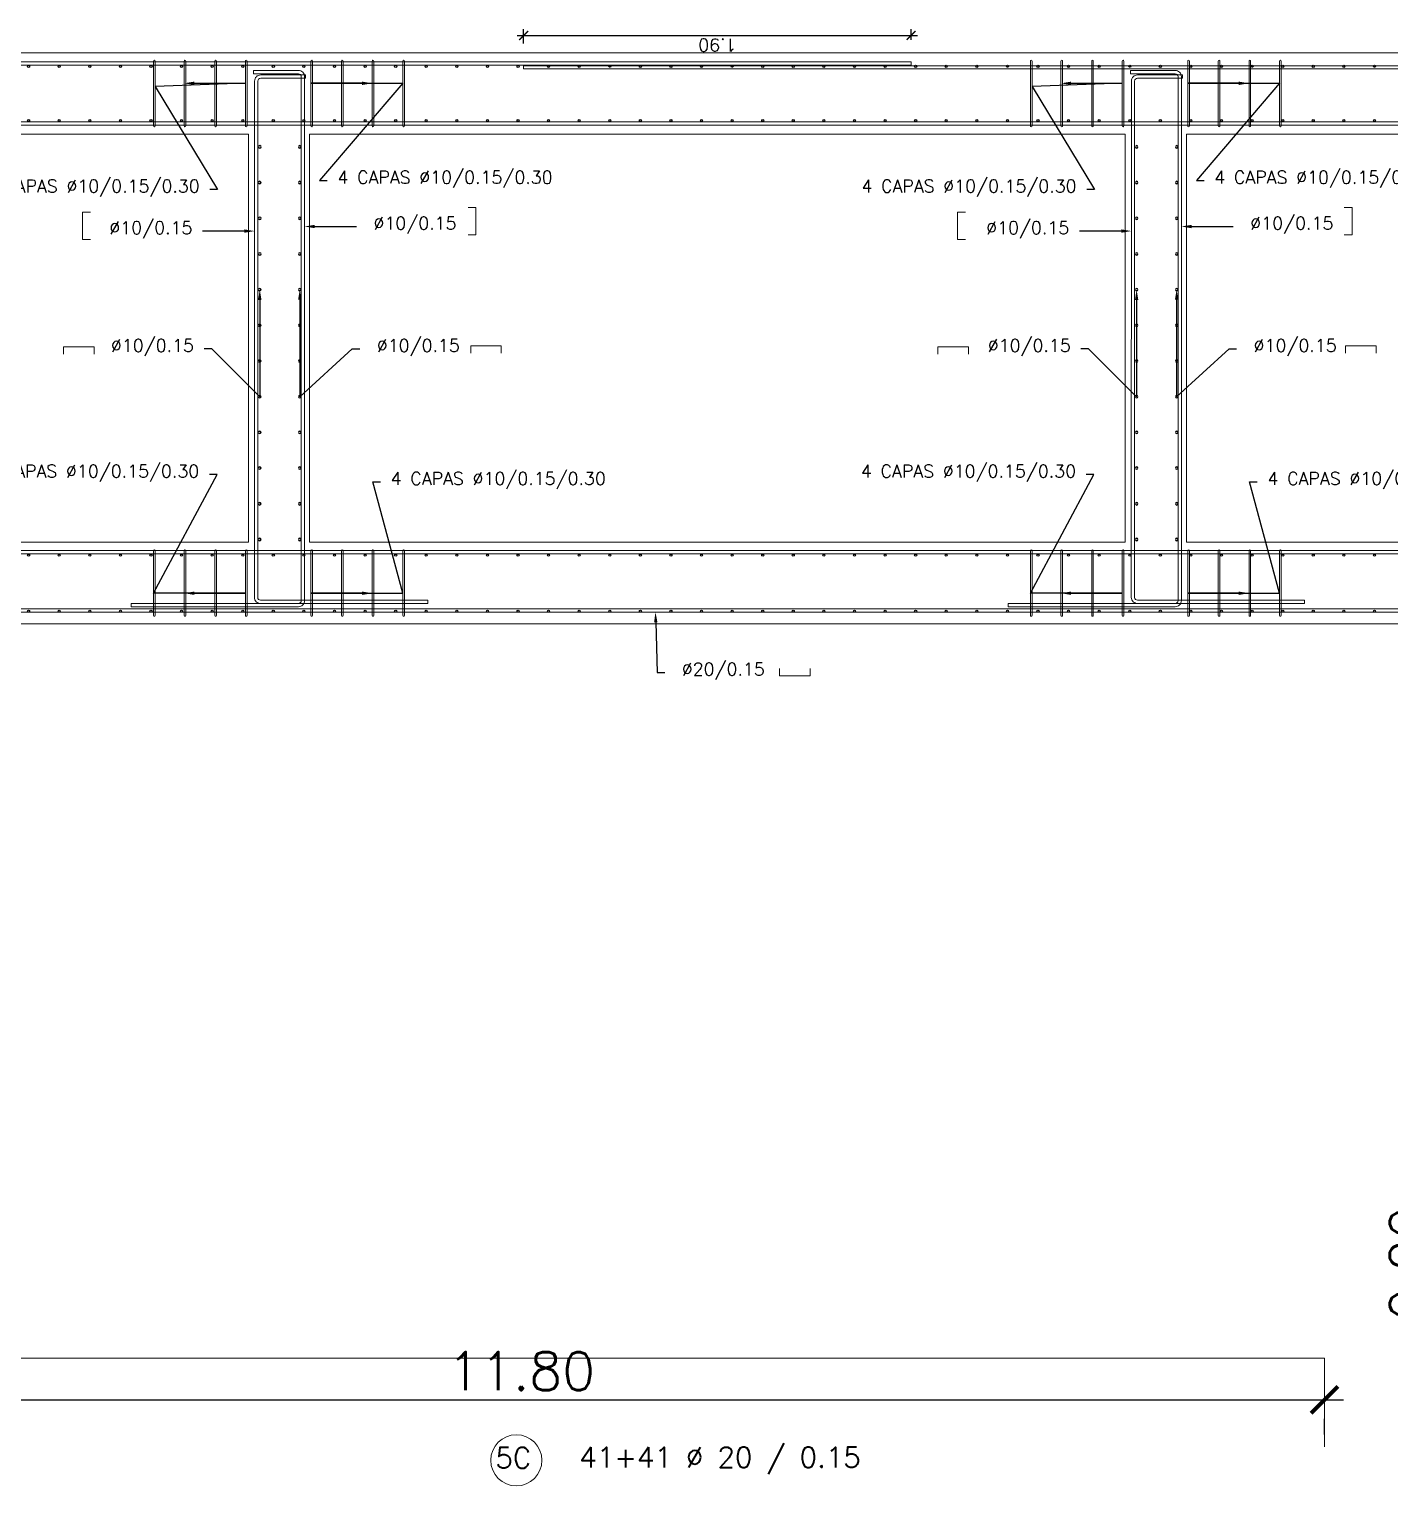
# Model space of a CAD drawing. Header units: metres. Extents: x 1291 to 1536, y 1774 to 1932.
# Drawn here: x 1382.23 to 1388.9, y 1785.97 to 1793.11 of the extents above; entities that cross this region are included whole.
import ezdxf
from ezdxf import colors
from ezdxf.entities.mleader import LeaderData, LeaderLine
from ezdxf.math import Vec2, Vec3

# ---------------------------------------------------------------- set-up
doc = ezdxf.new("R2010")
doc.units = ezdxf.units.M
doc.layers.add('Des', color=4, linetype='Continuous', lineweight=20)
doc.layers.add('YPSOM_ARMADURAS', color=164, linetype='Continuous')
doc.styles.add('SPING-TEXTO', font='romans.shx')
doc.styles.add('YPSOM-TEXTO', font='romans.shx')
doc.styles.add('YPSOM_40', font='romans.shx', dxfattribs={"height": 0.1})
doc.dimstyles.new('SPing_75', dxfattribs={"dimscale": 0.075, "dimtxt": 2.5, "dimasz": 1.75, "dimexe": 1.25, "dimexo": 5, "dimtad": 1, "dimzin": 1, "dimdsep": 46, "dimtxsty": 'SPING-TEXTO', "dimblk": 'ARCHTICK', "dimcen": 0, "dimdle": 1.25, "dimclrd": 1, "dimclre": 9, "dimclrt": 2, "dimadec": 0, "dimazin": 0, "dimtfac": 1, "dimtmove": 0, "dimatfit": 3, "dimfxl": 1, "dimarcsym": 0})
doc.dimstyles.new('YPSOM_25', dxfattribs={"dimscale": 0.025, "dimtxt": 2.5, "dimasz": 1.75, "dimexe": 1.25, "dimexo": 5, "dimtad": 1, "dimzin": 1, "dimdsep": 46, "dimtxsty": 'YPSOM-TEXTO', "dimblk": 'ARCHTICK', "dimcen": 0, "dimdle": 1.25, "dimclrd": 1, "dimclre": 9, "dimclrt": 2, "dimadec": 0, "dimazin": 0, "dimtfac": 1, "dimtmove": 0, "dimatfit": 3, "dimfxl": 1, "dimarcsym": 0})

# ---------------------------------------------------------------- blocks, each defined once
blk = doc.blocks.new('*U168')
at = {"layer": 'YPSOM_ARMADURAS'}
blk.add_circle((0, 0), 0.005, dxfattribs=at)
blk = doc.blocks.new('*U169')
at = {"layer": 'Des', "color": 0, "linetype": 'ByBlock', "lineweight": -2, "transparency": 16777216}
for p in [(-6.2305, -3.6085), (-6.3603, -3.6837), (-6.4901, -3.7588), (-6.6199, -3.834), (-6.7497, -3.9092), (-6.8795, -3.9844), (-7.0093, -4.0596), (-7.1391, -4.1347), (-7.2689, -4.2099), (-7.3987, -4.2851), (-7.5285, -4.3603), (-7.6583, -4.4354), (-7.7881, -4.5106), (-7.9179, -4.5858), (-8.0477, -4.661), (-8.1775, -4.7361), (-8.3073, -4.8113), (-8.4371, -4.8865), (-8.5669, -4.9617), (-8.6967, -5.0369), (-8.8265, -5.112), (-8.9563, -5.1872), (-9.0861, -5.2624), (-9.2159, -5.3376), (-9.3457, -5.4127), (-9.4755, -5.4879), (-9.6053, -5.5631), (-9.7351, -5.6383), (-9.8649, -5.7134), (-9.9947, -5.7886), (-10.1245, -5.8638), (-10.2543, -5.939), (-10.3841, -6.0142), (-10.5139, -6.0893), (-10.6437, -6.1645), (-10.7735, -6.2397), (-10.9033, -6.3149), (-11.0331, -6.39), (-11.1629, -6.4652), (-11.2927, -6.5404), (-11.4225, -6.6156), (-11.5523, -6.6907), (-11.6821, -6.7659), (-11.8119, -6.8411), (-11.9417, -6.9163)]:
    blk.add_blockref('*U168', p, dxfattribs=at)
blk = doc.blocks.new('*U160')
at = {"layer": 'YPSOM_ARMADURAS'}
blk.add_circle((0, 0), 0.005, dxfattribs=at)
blk = doc.blocks.new('*U161')
at = {"layer": 'Des', "color": 0, "linetype": 'ByBlock', "lineweight": -2, "transparency": 16777216}
for p in [(-6.2305, -3.6085), (-6.3603, -3.6837), (-6.4901, -3.7588), (-6.6199, -3.834), (-6.7497, -3.9092), (-6.8795, -3.9844), (-7.0093, -4.0596), (-7.1391, -4.1347), (-7.2689, -4.2099), (-7.3987, -4.2851), (-7.5285, -4.3603), (-7.6583, -4.4354), (-7.7881, -4.5106), (-7.9179, -4.5858), (-8.0477, -4.661), (-8.1775, -4.7361), (-8.3073, -4.8113), (-8.4371, -4.8865), (-8.5669, -4.9617), (-8.6967, -5.0369), (-8.8265, -5.112), (-8.9563, -5.1872), (-9.0861, -5.2624), (-9.2159, -5.3376), (-9.3457, -5.4127), (-9.4755, -5.4879), (-9.6053, -5.5631), (-9.7351, -5.6383), (-9.8649, -5.7134), (-9.9947, -5.7886), (-10.1245, -5.8638), (-10.2543, -5.939), (-10.3841, -6.0142), (-10.5139, -6.0893), (-10.6437, -6.1645), (-10.7735, -6.2397), (-10.9033, -6.3149), (-11.0331, -6.39), (-11.1629, -6.4652), (-11.2927, -6.5404), (-11.4225, -6.6156), (-11.5523, -6.6907), (-11.6821, -6.7659), (-11.8119, -6.8411), (-11.9417, -6.9163)]:
    blk.add_blockref('*U160', p, dxfattribs=at)
blk = doc.blocks.new('*U166')
at = {"layer": 'YPSOM_ARMADURAS'}
blk.add_circle((0, 0), 0.005, dxfattribs=at)
blk = doc.blocks.new('*U167')
at = {"layer": 'Des', "color": 0, "linetype": 'ByBlock', "lineweight": -2, "transparency": 16777216}
for p in [(-6.2305, -3.6085), (-6.3603, -3.6837), (-6.4901, -3.7588), (-6.6199, -3.834), (-6.7497, -3.9092), (-6.8795, -3.9844), (-7.0093, -4.0596), (-7.1391, -4.1347), (-7.2689, -4.2099), (-7.3987, -4.2851), (-7.5285, -4.3603), (-7.6583, -4.4354), (-7.7881, -4.5106), (-7.9179, -4.5858), (-8.0477, -4.661), (-8.1775, -4.7361), (-8.3073, -4.8113), (-8.4371, -4.8865), (-8.5669, -4.9617), (-8.6967, -5.0369), (-8.8265, -5.112), (-8.9563, -5.1872), (-9.0861, -5.2624), (-9.2159, -5.3376), (-9.3457, -5.4127), (-9.4755, -5.4879), (-9.6053, -5.5631), (-9.7351, -5.6383), (-9.8649, -5.7134), (-9.9947, -5.7886), (-10.1245, -5.8638), (-10.2543, -5.939), (-10.3841, -6.0142), (-10.5139, -6.0893), (-10.6437, -6.1645), (-10.7735, -6.2397), (-10.9033, -6.3149), (-11.0331, -6.39), (-11.1629, -6.4652), (-11.2927, -6.5404), (-11.4225, -6.6156), (-11.5523, -6.6907), (-11.6821, -6.7659), (-11.8119, -6.8411), (-11.9417, -6.9163)]:
    blk.add_blockref('*U166', p, dxfattribs=at)
blk = doc.blocks.new('*U164')
at = {"layer": 'YPSOM_ARMADURAS'}
blk.add_circle((0, 0), 0.005, dxfattribs=at)
blk = doc.blocks.new('*U165')
at = {"layer": 'Des', "color": 0, "linetype": 'ByBlock', "lineweight": -2, "transparency": 16777216}
for p in [(-6.2305, -3.6085), (-6.3603, -3.6837), (-6.4901, -3.7588), (-6.6199, -3.834), (-6.7497, -3.9092), (-6.8795, -3.9844), (-7.0093, -4.0596), (-7.1391, -4.1347), (-7.2689, -4.2099), (-7.3987, -4.2851), (-7.5285, -4.3603), (-7.6583, -4.4354), (-7.7881, -4.5106), (-7.9179, -4.5858), (-8.0477, -4.661), (-8.1775, -4.7361), (-8.3073, -4.8113), (-8.4371, -4.8865), (-8.5669, -4.9617), (-8.6967, -5.0369), (-8.8265, -5.112), (-8.9563, -5.1872), (-9.0861, -5.2624), (-9.2159, -5.3376), (-9.3457, -5.4127), (-9.4755, -5.4879), (-9.6053, -5.5631), (-9.7351, -5.6383), (-9.8649, -5.7134), (-9.9947, -5.7886), (-10.1245, -5.8638), (-10.2543, -5.939), (-10.3841, -6.0142), (-10.5139, -6.0893), (-10.6437, -6.1645), (-10.7735, -6.2397), (-10.9033, -6.3149), (-11.0331, -6.39), (-11.1629, -6.4652), (-11.2927, -6.5404), (-11.4225, -6.6156), (-11.5523, -6.6907), (-11.6821, -6.7659), (-11.8119, -6.8411), (-11.9417, -6.9163)]:
    blk.add_blockref('*U164', p, dxfattribs=at)
blk = doc.blocks.new('*U152')
at = {"layer": 'YPSOM_ARMADURAS'}
blk.add_circle((0, 0), 0.006, dxfattribs=at)
blk = doc.blocks.new('*U153')
at = {"layer": 'Des', "color": 0, "linetype": 'ByBlock', "lineweight": -2, "transparency": 16777216}
for p in [(0, 0), (0.0877, -0.1514), (0.1754, -0.3029), (0.2631, -0.4543), (0.3508, -0.6057), (0.4385, -0.7572), (0.5262, -0.9086), (0.6139, -1.06), (0.7017, -1.2115), (0.7894, -1.3629), (0.8771, -1.5144), (0.9648, -1.6658)]:
    blk.add_blockref('*U152', p, dxfattribs=at)
blk = doc.blocks.new('*U154')
at = {"layer": 'YPSOM_ARMADURAS'}
blk.add_circle((0, 0), 0.006, dxfattribs=at)
blk = doc.blocks.new('*U155')
at = {"layer": 'Des', "color": 0, "linetype": 'ByBlock', "lineweight": -2, "transparency": 16777216}
for p in [(0, 0), (0.0877, -0.1514), (0.1754, -0.3029), (0.2631, -0.4543), (0.3508, -0.6057), (0.4385, -0.7572), (0.5262, -0.9086), (0.6139, -1.06), (0.7017, -1.2115), (0.7894, -1.3629), (0.8771, -1.5144), (0.9648, -1.6658)]:
    blk.add_blockref('*U154', p, dxfattribs=at)
blk = doc.blocks.new('*U156')
at = {"layer": 'YPSOM_ARMADURAS'}
blk.add_circle((0, 0), 0.006, dxfattribs=at)
blk = doc.blocks.new('*U157')
at = {"layer": 'Des', "color": 0, "linetype": 'ByBlock', "lineweight": -2, "transparency": 16777216}
for p in [(0, 0), (0.0877, -0.1514), (0.1754, -0.3029), (0.2631, -0.4543), (0.3508, -0.6057), (0.4385, -0.7572), (0.5262, -0.9086), (0.6139, -1.06), (0.7017, -1.2115), (0.7894, -1.3629), (0.8771, -1.5144), (0.9648, -1.6658)]:
    blk.add_blockref('*U156', p, dxfattribs=at)
blk = doc.blocks.new('*U158')
at = {"layer": 'YPSOM_ARMADURAS'}
blk.add_circle((0, 0), 0.006, dxfattribs=at)
blk = doc.blocks.new('*U159')
at = {"layer": 'Des', "color": 0, "linetype": 'ByBlock', "lineweight": -2, "transparency": 16777216}
for p in [(0, 0), (0.0877, -0.1514), (0.1754, -0.3029), (0.2631, -0.4543), (0.3508, -0.6057), (0.4385, -0.7572), (0.5262, -0.9086), (0.6139, -1.06), (0.7017, -1.2115), (0.7894, -1.3629), (0.8771, -1.5144), (0.9648, -1.6658)]:
    blk.add_blockref('*U158', p, dxfattribs=at)
blk = doc.blocks.new('_ArchTick')
at = {"color": 0, "linetype": 'ByBlock', "const_width": 0.15}
blk.add_lwpolyline([(-0.5, -0.5), (0.5, 0.5)], dxfattribs=at)
blk = doc.blocks.new('*D263')
at = {"layer": 'Defpoints', "color": 0, "transparency": 16777216}
for p in [(1386.553, 1793.079), (1384.653, 1792.9148), (1386.553, 1792.9335)]:
    blk.add_point(p, dxfattribs=at)
at = {"layer": 'Des', "color": 9, "lineweight": -2, "transparency": 16777216}
for p, q in [((1384.653, 1793.0398), (1384.653, 1793.1102)), ((1386.553, 1793.0585), (1386.553, 1793.1102))]:
    blk.add_line(p, q, dxfattribs=at)
at = {"layer": 'Des', "color": 1, "lineweight": -2, "transparency": 16777216}
blk.add_line((1384.6218, 1793.079), (1386.5843, 1793.079), dxfattribs=at)
at = {"layer": 'Des', "color": 1, "lineweight": -2, "transparency": 16777216, "xscale": 0.04375, "yscale": 0.04375, "zscale": 0.04375, "rotation": 180}
blk.add_blockref('_ArchTick', (1384.653, 1793.079), dxfattribs=at)
at = {"layer": 'Des', "color": 1, "lineweight": -2, "transparency": 16777216, "xscale": 0.04375, "yscale": 0.04375, "zscale": 0.04375}
blk.add_blockref('_ArchTick', (1386.553, 1793.079), dxfattribs=at)
at = {"layer": 'Des', "color": 2, "transparency": 16777216, "insert": (1385.603, 1793.0321), "char_height": 0.0625, "attachment_point": 5, "rotation": 180, "style": 'YPSOM-TEXTO'}
blk.add_mtext('1.90', dxfattribs=at)
blk = doc.blocks.new('*D271')
at = {"layer": 'Defpoints', "color": 0, "transparency": 16777216}
for p in [(1388.5801, 1786.5942), (1389.1353, 1786.5942), (1388.5801, 1786.1583)]:
    blk.add_point(p, dxfattribs=at)
at = {"layer": 'Des', "color": 1, "lineweight": -2, "transparency": 16777216}
for p, q in [((1389.1353, 1786.5942), (1389.1353, 1787.3906)), ((1389.1353, 1786.0646), (1389.1353, 1786.5942))]:
    blk.add_line(p, q, dxfattribs=at)
at = {"layer": 'Des', "color": 9, "lineweight": -2, "transparency": 16777216}
for p, q in [((1388.9551, 1786.5942), (1389.229, 1786.5942)), ((1388.9551, 1786.1583), (1389.229, 1786.1583))]:
    blk.add_line(p, q, dxfattribs=at)
at = {"layer": 'Des', "color": 1, "lineweight": -2, "transparency": 16777216, "xscale": 0.13125, "yscale": 0.13125, "zscale": 0.13125}
for p, rotation in [((1389.1353, 1786.5942), 90), ((1389.1353, 1786.1583), 270)]:
    blk.add_blockref('_ArchTick', p, dxfattribs=dict(at, rotation=rotation))
at = {"layer": 'Des', "color": 2, "transparency": 16777216, "insert": (1388.9947, 1787.058), "char_height": 0.1875, "attachment_point": 5, "rotation": 90, "style": 'SPING-TEXTO'}
blk.add_mtext('0.20', dxfattribs=at)
blk = doc.blocks.new('*D273')
at = {"layer": 'Defpoints', "color": 0, "transparency": 16777216}
for p in [(1380.702, 1786.5942), (1388.5801, 1786.5942), (1388.5801, 1786.3892)]:
    blk.add_point(p, dxfattribs=at)
at = {"layer": 'Des', "color": 1, "lineweight": -2, "transparency": 16777216}
blk.add_line((1380.6082, 1786.3892), (1388.6739, 1786.3892), dxfattribs=at)
at = {"layer": 'Des', "color": 9, "lineweight": -2, "transparency": 16777216}
for p, q in [((1380.702, 1786.2192), (1380.702, 1786.2955)), ((1388.5801, 1786.2192), (1388.5801, 1786.2955))]:
    blk.add_line(p, q, dxfattribs=at)
at = {"layer": 'Des', "color": 1, "lineweight": -2, "transparency": 16777216, "xscale": 0.13125, "yscale": 0.13125, "zscale": 0.13125, "rotation": 180}
blk.add_blockref('_ArchTick', (1380.702, 1786.3892), dxfattribs=at)
at = {"layer": 'Des', "color": 1, "lineweight": -2, "transparency": 16777216, "xscale": 0.13125, "yscale": 0.13125, "zscale": 0.13125}
blk.add_blockref('_ArchTick', (1388.5801, 1786.3892), dxfattribs=at)
at = {"layer": 'Des', "color": 2, "transparency": 16777216, "insert": (1384.641, 1786.5299), "char_height": 0.1875, "attachment_point": 5, "style": 'SPING-TEXTO'}
blk.add_mtext('11.80', dxfattribs=at)

msp = doc.modelspace()

# ---------------------------------------------------------------- linework, layer by layer
at = {"layer": 'Des', "color": 9, "elevation": 40.44465}
for points in [[(1374.703, 1792.99446), (1392.203, 1792.99446), (1392.203, 1790.19446), (1374.703, 1790.19446)], [(1383.303, 1790.59446), (1383.303, 1792.59446), (1379.303, 1792.59446), (1379.303, 1790.59446)], [(1387.603, 1790.59446), (1387.603, 1792.59446), (1383.603, 1792.59446), (1383.603, 1790.59446)], [(1391.903, 1790.59446), (1391.903, 1792.59446), (1387.903, 1792.59446), (1387.903, 1790.59446)]]:
    msp.add_lwpolyline(points, close=True, dxfattribs=at)
for points in [[(1382.84589, 1792.63554), (1382.84589, 1792.95354, 1), (1382.83789, 1792.95354), (1382.83789, 1792.63554, 1)], [(1382.99589, 1792.63554), (1382.99589, 1792.95354, 1), (1382.98789, 1792.95354), (1382.98789, 1792.63554, 1)], [(1383.1465, 1792.63546), (1383.1465, 1792.95346, 1), (1383.1385, 1792.95346), (1383.1385, 1792.63546, 1)], [(1383.2965, 1792.63546), (1383.2965, 1792.95346, 1), (1383.2885, 1792.95346), (1383.2885, 1792.63546, 1)], [(1383.60951, 1792.63546), (1383.60951, 1792.95346, -1), (1383.61751, 1792.95346), (1383.61751, 1792.63546, -1)], [(1383.75951, 1792.63546), (1383.75951, 1792.95346, -1), (1383.76751, 1792.95346), (1383.76751, 1792.63546, -1)], [(1383.91012, 1792.63554), (1383.91012, 1792.95354, -1), (1383.91812, 1792.95354), (1383.91812, 1792.63554, -1)], [(1384.06012, 1792.63554), (1384.06012, 1792.95354, -1), (1384.06812, 1792.95354), (1384.06812, 1792.63554, -1)], [(1387.14589, 1792.63554), (1387.14589, 1792.95354, 1), (1387.13789, 1792.95354), (1387.13789, 1792.63554, 1)], [(1387.29589, 1792.63554), (1387.29589, 1792.95354, 1), (1387.28789, 1792.95354), (1387.28789, 1792.63554, 1)], [(1387.4465, 1792.63546), (1387.4465, 1792.95346, 1), (1387.4385, 1792.95346), (1387.4385, 1792.63546, 1)], [(1387.5965, 1792.63546), (1387.5965, 1792.95346, 1), (1387.5885, 1792.95346), (1387.5885, 1792.63546, 1)], [(1387.90951, 1792.63546), (1387.90951, 1792.95346, -1), (1387.91751, 1792.95346), (1387.91751, 1792.63546, -1)], [(1388.05951, 1792.63546), (1388.05951, 1792.95346, -1), (1388.06751, 1792.95346), (1388.06751, 1792.63546, -1)], [(1388.21012, 1792.63554), (1388.21012, 1792.95354, -1), (1388.21812, 1792.95354), (1388.21812, 1792.63554, -1)], [(1388.36012, 1792.63554), (1388.36012, 1792.95354, -1), (1388.36812, 1792.95354), (1388.36812, 1792.63554, -1)], [(1386.553, 1792.93346), (1386.553, 1792.94946), (1374.778, 1792.94946, 0.4142136), (1374.748, 1792.91946), (1374.748, 1792.59946), (1374.764, 1792.59946), (1374.764, 1792.91946, -0.4142136), (1374.778, 1792.93346)], [(1392.08421, 1792.90563), (1392.08421, 1792.66946, -0.4142136), (1392.05421, 1792.63946), (1374.8264, 1792.63946, -0.4142136), (1374.7964, 1792.66946), (1374.7964, 1792.89621), (1374.8124, 1792.89621), (1374.8124, 1792.66946, 0.4142136), (1374.8264, 1792.65546), (1392.05421, 1792.65546, 0.4142136), (1392.06821, 1792.66946), (1392.06821, 1792.90563)], [(1384.183, 1790.31017), (1383.363, 1790.31017, -0.4142136), (1383.349, 1790.32417), (1383.34931, 1792.85574, -0.4142136), (1383.36331, 1792.86974), (1383.58331, 1792.86974), (1383.58331, 1792.88574), (1383.36331, 1792.88574, 0.4142136), (1383.33331, 1792.85574), (1383.333, 1790.32417, 0.4142136), (1383.363, 1790.29417), (1384.183, 1790.29417)], [(1384.653, 1792.93079), (1384.653, 1792.91479), (1392.07969, 1792.91479, -0.4142136), (1392.09369, 1792.90079), (1392.09369, 1792.58079), (1392.10969, 1792.58079), (1392.10969, 1792.90079, 0.4142136), (1392.07969, 1792.93079)], [(1388.483, 1790.31017), (1387.663, 1790.31017, -0.4142136), (1387.649, 1790.32417), (1387.64931, 1792.85574, -0.4142136), (1387.66331, 1792.86974), (1387.88331, 1792.86974), (1387.88331, 1792.88574), (1387.66331, 1792.88574, 0.4142136), (1387.63331, 1792.85574), (1387.633, 1790.32417, 0.4142136), (1387.663, 1790.29417), (1388.483, 1790.29417)], [(1380.578, 1790.25187), (1380.578, 1790.26787), (1392.128, 1790.26787, 0.4142136), (1392.142, 1790.28187), (1392.142, 1792.04446), (1392.158, 1792.04446), (1392.158, 1790.28187, -0.4142136), (1392.128, 1790.25187)], [(1392.12904, 1790.23419), (1392.12904, 1790.52378, 0.4142136), (1392.09904, 1790.55378), (1374.80163, 1790.55378, 0.4142136), (1374.77163, 1790.52378), (1374.77163, 1790.23498), (1374.78763, 1790.23498), (1374.78763, 1790.52378, -0.4142136), (1374.80163, 1790.53778), (1392.09904, 1790.53778, -0.4142136), (1392.11304, 1790.52378), (1392.11304, 1790.23419)], [(1382.84589, 1790.55338), (1382.84589, 1790.23538, -1), (1382.83789, 1790.23538), (1382.83789, 1790.55338, -1)], [(1382.99589, 1790.55338), (1382.99589, 1790.23538, -1), (1382.98789, 1790.23538), (1382.98789, 1790.55338, -1)], [(1383.1465, 1790.55346), (1383.1465, 1790.23546, -1), (1383.1385, 1790.23546), (1383.1385, 1790.55346, -1)], [(1383.2965, 1790.55346), (1383.2965, 1790.23546, -1), (1383.2885, 1790.23546), (1383.2885, 1790.55346, -1)], [(1383.60951, 1790.55346), (1383.60951, 1790.23546, 1), (1383.61751, 1790.23546), (1383.61751, 1790.55346, 1)], [(1383.75951, 1790.55346), (1383.75951, 1790.23546, 1), (1383.76751, 1790.23546), (1383.76751, 1790.55346, 1)], [(1383.91012, 1790.55338), (1383.91012, 1790.23538, 1), (1383.91812, 1790.23538), (1383.91812, 1790.55338, 1)], [(1384.06012, 1790.55338), (1384.06012, 1790.23538, 1), (1384.06812, 1790.23538), (1384.06812, 1790.55338, 1)], [(1387.14589, 1790.55338), (1387.14589, 1790.23538, -1), (1387.13789, 1790.23538), (1387.13789, 1790.55338, -1)], [(1387.29589, 1790.55338), (1387.29589, 1790.23538, -1), (1387.28789, 1790.23538), (1387.28789, 1790.55338, -1)], [(1387.4465, 1790.55346), (1387.4465, 1790.23546, -1), (1387.4385, 1790.23546), (1387.4385, 1790.55346, -1)], [(1387.5965, 1790.55346), (1387.5965, 1790.23546, -1), (1387.5885, 1790.23546), (1387.5885, 1790.55346, -1)], [(1387.90951, 1790.55346), (1387.90951, 1790.23546, 1), (1387.91751, 1790.23546), (1387.91751, 1790.55346, 1)], [(1388.05951, 1790.55346), (1388.05951, 1790.23546, 1), (1388.06751, 1790.23546), (1388.06751, 1790.55346, 1)], [(1388.21012, 1790.55338), (1388.21012, 1790.23538, 1), (1388.21812, 1790.23538), (1388.21812, 1790.55338, 1)], [(1388.36012, 1790.55338), (1388.36012, 1790.23538, 1), (1388.36812, 1790.23538), (1388.36812, 1790.55338, 1)]]:
    msp.add_lwpolyline(points, format="xyb", close=True, dxfattribs=at)
for points in [[(1383.32836, 1792.8913), (1383.32836, 1792.9073), (1383.54836, 1792.9073, -0.4142136), (1383.57836, 1792.8773), (1383.57836, 1790.308, -0.4142136), (1383.54836, 1790.278), (1382.72836, 1790.278), (1382.72836, 1790.294), (1383.54836, 1790.294, 0.4142136), (1383.56236, 1790.308), (1383.56236, 1792.8773, 0.4142136), (1383.54836, 1792.8913), (1383.32836, 1792.8913)], [(1387.62836, 1792.8913), (1387.62836, 1792.9073), (1387.84836, 1792.9073, -0.4142136), (1387.87836, 1792.8773), (1387.87836, 1790.308, -0.4142136), (1387.84836, 1790.278), (1387.02836, 1790.278), (1387.02836, 1790.294), (1387.84836, 1790.294, 0.4142136), (1387.86236, 1790.308), (1387.86236, 1792.8773, 0.4142136), (1387.84836, 1792.8913), (1387.62836, 1792.8913)]]:
    msp.add_lwpolyline(points, format="xyb", dxfattribs=at)
at = {"layer": 'Des', "color": 9, "elevation": 76.49915}
for points in [[(1382.52803, 1792.07863), (1382.49019, 1792.07863), (1382.49019, 1792.21291), (1382.52803, 1792.21291)], [(1384.38037, 1792.10093), (1384.41821, 1792.10093), (1384.41821, 1792.23521), (1384.38037, 1792.23521)], [(1386.81899, 1792.07863), (1386.78115, 1792.07863), (1386.78115, 1792.21291), (1386.81899, 1792.21291)], [(1388.67749, 1792.10093), (1388.71534, 1792.10093), (1388.71534, 1792.23521), (1388.67749, 1792.23521)], [(1382.39634, 1791.51675), (1382.39634, 1791.55175), (1382.54634, 1791.55175), (1382.54634, 1791.51675)], [(1384.39328, 1791.52161), (1384.39328, 1791.55661), (1384.54328, 1791.55661), (1384.54328, 1791.52161)], [(1386.68425, 1791.51675), (1386.68425, 1791.55175), (1386.83425, 1791.55175), (1386.83425, 1791.51675)], [(1388.68327, 1791.52161), (1388.68327, 1791.55661), (1388.83327, 1791.55661), (1388.83327, 1791.52161)], [(1385.90787, 1789.97467), (1385.90787, 1789.93967), (1386.05787, 1789.93967), (1386.05787, 1789.97467)]]:
    msp.add_lwpolyline(points, dxfattribs=at)
at = {"layer": 'Des'}
msp.add_lwpolyline([(1380.70195, 1786.59418), (1388.5801, 1786.59418), (1388.5801, 1786.15834)], dxfattribs=at)
msp.add_circle((1384.617, 1786.09286), 0.1253, dxfattribs=at)

# ---------------------------------------------------------------- block references
at = {"layer": 'Des', "color": 9, "rotation": 149.9219293539946}
for name, p in [('*U167', (1375.02534, 1792.92789, 40.44465)), ('*U165', (1375.02534, 1792.66242, 40.44465)), ('*U169', (1375.02534, 1790.53146, 40.44465)), ('*U161', (1375.02534, 1790.25646, 40.44465))]:
    msp.add_blockref(name, p, dxfattribs=at)
at = {"layer": 'Des', "color": 9, "xscale": -1, "rotation": 210.0780705469837}
for name, p in [('*U159', (1383.359, 1790.60792, 40.44465)), ('*U157', (1383.555, 1790.60793, 40.44465)), ('*U155', (1387.659, 1790.60792, 40.44465)), ('*U153', (1387.855, 1790.60793, 40.44465))]:
    msp.add_blockref(name, p, dxfattribs=at)

# ---------------------------------------------------------------- texts
at = {"layer": 'Des', "style": 'YPSOM_40'}
msp.add_text('5C', height=0.1, dxfattribs=at).set_placement((1384.51432, 1786.05488))
at = {"layer": 'Des', "insert": (1384.92595, 1786.15792), "char_height": 0.1, "attachment_point": 1, "style": 'YPSOM_40'}
msp.add_mtext_dynamic_manual_height_columns('\\A1;41+41 Ø 20 / 0.15', width=1.7673425, gutter_width=0.5, heights=[0], dxfattribs=at)

# ---------------------------------------------------------------- dimensions: what is measured, and where the dimension line sits
at = {"layer": 'Des', "color": 9}
dim = msp.add_linear_dim(base=(1386.553, 1793.07897, 40.44465), p1=(1384.653, 1792.91479, 40.44465), p2=(1386.553, 1792.93346, 40.44465), dimstyle='YPSOM_25', dxfattribs=at)
dim.commit()
dim.dimension.update_dxf_attribs({"geometry": '*D263', "text_midpoint": (1385.603, 1793.0321, 40.44465)})
at = {"layer": 'Des'}
dim = msp.add_linear_dim(base=(1389.13528, 1786.59418), p1=(1388.5801, 1786.15834), p2=(1388.5801, 1786.59418), angle=270, text='0.20', dimstyle='SPing_75', dxfattribs=at)
dim.commit()
dim.dimension.update_dxf_attribs({"geometry": '*D271', "text_midpoint": (1388.99465, 1787.05802)})
dim = msp.add_linear_dim(base=(1388.5801, 1786.38923), p1=(1380.70195, 1786.59418), p2=(1388.5801, 1786.59418), text='11.80', dimstyle='SPing_75', dxfattribs=at)
dim.commit()
dim.dimension.update_dxf_attribs({"geometry": '*D273', "text_midpoint": (1384.64103, 1786.52986)})

# ---------------------------------------------------------------- leaders
at = {"layer": 'Des', "color": 9}
ml = msp.add_multileader_mtext('Standard', dxfattribs=at)
ml.set_content('4 CAPAS Ø10/0.15/0.30', color=2, style='YPSOM-TEXTO')
ml.set_leader_properties(color=1)
ml.build(insert=Vec2(0, 0))
ml.multileader.update_dxf_attribs({"text_left_attachment_type": 2, "text_right_attachment_type": 2, "dogleg_length": 1.5, "arrow_head_size": 0.05, "scale": 0.025})
ctx = ml.context
ctx.base_point, ctx.scale, ctx.char_height, ctx.arrow_head_size, ctx.landing_gap_size, ctx.plane_origin, ctx.plane_x_axis, ctx.plane_y_axis = Vec3(1381.82398, 1792.32435, 40.44465), 0.025, 0.0625, 0.05, 0.05, Vec3(1383.78789, 1792.74454, 40.44465), Vec3(1, 0, 0), Vec3(0, 1, 0)
ctx.left_attachment, ctx.right_attachment, ctx.text_align_type = 2, 2, 2
notes = []
notes.append((ctx, [(1, (1, 1, 0), (1383.15196, 1792.32435, 40.44465), (-1, 0, 0), 0.0375, [(0, [(1382.98789, 1792.84454, 40.44465), (1383.13789, 1792.84454, 40.44465), (1383.28789, 1792.84454, 40.44465), (1382.84589, 1792.8286, 40.44465)], 0, [])])]))
ctx.mtext.insert, ctx.mtext.text_direction, ctx.mtext.alignment, ctx.mtext.flow_direction = Vec3(1383.06446, 1792.37197, 40.44465), Vec3(1, 0, 0), 3, 5
ml = msp.add_multileader_mtext('Standard', dxfattribs=at)
ml.set_content('4 CAPAS Ø10/0.15/0.30', color=2, style='YPSOM-TEXTO')
ml.set_leader_properties(color=1)
ml.build(insert=Vec2(0, 0))
ml.multileader.update_dxf_attribs({"text_left_attachment_type": 2, "text_right_attachment_type": 2, "dogleg_length": 1.5, "arrow_head_size": 0.05, "scale": 0.025})
ctx = ml.context
ctx.base_point, ctx.scale, ctx.char_height, ctx.arrow_head_size, ctx.landing_gap_size, ctx.plane_origin, ctx.plane_x_axis, ctx.plane_y_axis = Vec3(1383.68966, 1792.36763, 40.44465), 0.025, 0.0625, 0.05, 0.05, Vec3(1384.11012, 1792.74462, 40.44465), Vec3(1, 0, 0), Vec3(0, 1, 0)
ctx.left_attachment, ctx.right_attachment = 2, 2
notes.append((ctx, [(1, (1, 1, 0), (1383.65216, 1792.36763, 40.44465), (1, 0, 0), 0.0375, [(2, [(1383.91012, 1792.84462, 40.44465), (1383.76012, 1792.84462, 40.44465), (1383.61012, 1792.84462, 40.44465), (1384.06012, 1792.84462, 40.44465)], 0, [])])]))
ctx.mtext.insert, ctx.mtext.text_direction, ctx.mtext.rotation, ctx.mtext.flow_direction = Vec3(1383.73966, 1792.41525, 40.44465), Vec3(1, 0, 0), 6.2831853, 5
ml = msp.add_multileader_mtext('Standard', dxfattribs=at)
ml.set_content('4 CAPAS Ø10/0.15/0.30', color=2, style='YPSOM-TEXTO')
ml.set_leader_properties(color=1)
ml.build(insert=Vec2(0, 0))
ml.multileader.update_dxf_attribs({"text_left_attachment_type": 2, "text_right_attachment_type": 2, "dogleg_length": 1.5, "arrow_head_size": 0.05, "scale": 0.025})
ctx = ml.context
ctx.base_point, ctx.scale, ctx.char_height, ctx.arrow_head_size, ctx.landing_gap_size, ctx.plane_origin, ctx.plane_x_axis, ctx.plane_y_axis = Vec3(1386.12398, 1792.32435, 40.44465), 0.025, 0.0625, 0.05, 0.05, Vec3(1388.08789, 1792.74454, 40.44465), Vec3(1, 0, 0), Vec3(0, 1, 0)
ctx.left_attachment, ctx.right_attachment, ctx.text_align_type = 2, 2, 2
notes.append((ctx, [(1, (1, 1, 0), (1387.45196, 1792.32435, 40.44465), (-1, 0, 0), 0.0375, [(0, [(1387.28789, 1792.84454, 40.44465), (1387.43789, 1792.84454, 40.44465), (1387.58789, 1792.84454, 40.44465), (1387.14589, 1792.8286, 40.44465)], 0, [])])]))
ctx.mtext.insert, ctx.mtext.text_direction, ctx.mtext.alignment, ctx.mtext.flow_direction = Vec3(1387.36446, 1792.37197, 40.44465), Vec3(1, 0, 0), 3, 5
ml = msp.add_multileader_mtext('Standard', dxfattribs=at)
ml.set_content('4 CAPAS Ø10/0.15/0.30', color=2, style='YPSOM-TEXTO')
ml.set_leader_properties(color=1)
ml.build(insert=Vec2(0, 0))
ml.multileader.update_dxf_attribs({"text_left_attachment_type": 2, "text_right_attachment_type": 2, "dogleg_length": 1.5, "arrow_head_size": 0.05, "scale": 0.025})
ctx = ml.context
ctx.base_point, ctx.scale, ctx.char_height, ctx.arrow_head_size, ctx.landing_gap_size, ctx.plane_origin, ctx.plane_x_axis, ctx.plane_y_axis = Vec3(1387.98966, 1792.36763, 40.44465), 0.025, 0.0625, 0.05, 0.05, Vec3(1388.41012, 1792.74462, 40.44465), Vec3(1, 0, 0), Vec3(0, 1, 0)
ctx.left_attachment, ctx.right_attachment = 2, 2
notes.append((ctx, [(1, (1, 1, 0), (1387.95216, 1792.36763, 40.44465), (1, 0, 0), 0.0375, [(2, [(1388.21012, 1792.84462, 40.44465), (1388.06012, 1792.84462, 40.44465), (1387.91012, 1792.84462, 40.44465), (1388.36012, 1792.84462, 40.44465)], 0, [])])]))
ctx.mtext.insert, ctx.mtext.text_direction, ctx.mtext.rotation, ctx.mtext.flow_direction = Vec3(1388.03966, 1792.41525, 40.44465), Vec3(1, 0, 0), 6.2831853, 5
ml = msp.add_multileader_mtext('Standard', dxfattribs=at)
ml.set_content('Ø10/0.15', color=2, style='YPSOM-TEXTO')
ml.set_leader_properties(color=1)
ml.build(insert=Vec2(0, 0))
ml.multileader.update_dxf_attribs({"text_left_attachment_type": 2, "text_right_attachment_type": 2, "dogleg_length": 1.5, "arrow_head_size": 0.05, "scale": 0.025})
ctx = ml.context
ctx.base_point, ctx.scale, ctx.char_height, ctx.arrow_head_size, ctx.landing_gap_size, ctx.plane_origin, ctx.plane_x_axis, ctx.plane_y_axis = Vec3(1382.53796, 1792.12014, 40.44465), 0.025, 0.0625, 0.05, 0.05, Vec3(1383.83323, 1792.12014, 40.44465), Vec3(1, 0, 0), Vec3(0, 1, 0)
ctx.left_attachment, ctx.right_attachment, ctx.text_align_type = 2, 2, 2
notes.append((ctx, [(0, (1, 1, 0), (1383.11593, 1792.12014, 40.44465), (-1, 0, 0), 0.0375, [(0, [(1383.33323, 1792.12014, 40.44465)], 0, [])])]))
ctx.mtext.insert, ctx.mtext.text_direction, ctx.mtext.rotation, ctx.mtext.alignment, ctx.mtext.flow_direction = Vec3(1383.02843, 1792.16776, 40.44465), Vec3(1, 0, 0), 6.2831853, 3, 5
ml = msp.add_multileader_mtext('Standard', dxfattribs=at)
ml.set_content('Ø10/0.15', color=2, style='YPSOM-TEXTO')
ml.set_leader_properties(color=1)
ml.build(insert=Vec2(0, 0))
ml.multileader.update_dxf_attribs({"text_left_attachment_type": 2, "text_right_attachment_type": 2, "dogleg_length": 1.5, "arrow_head_size": 0.05, "scale": 0.025})
ctx = ml.context
ctx.base_point, ctx.scale, ctx.char_height, ctx.arrow_head_size, ctx.landing_gap_size, ctx.plane_origin, ctx.plane_x_axis, ctx.plane_y_axis = Vec3(1383.83316, 1792.14244, 40.44465), 0.025, 0.0625, 0.05, 0.05, Vec3(1384.07836, 1792.14244, 40.44465), Vec3(1, 0, 0), Vec3(0, 1, 0)
ctx.left_attachment, ctx.right_attachment, ctx.text_align_type = 2, 2, 2
notes.append((ctx, [(0, (1, 1, 0), (1383.79566, 1792.14244, 40.44465), (1, 0, 0), 0.0375, [(0, [(1383.57836, 1792.14244, 40.44465)], 0, [])])]))
ctx.mtext.insert, ctx.mtext.text_direction, ctx.mtext.alignment, ctx.mtext.flow_direction = Vec3(1384.32363, 1792.19006, 40.44465), Vec3(1, 0, 0), 3, 5
ml = msp.add_multileader_mtext('Standard', dxfattribs=at)
ml.set_content('Ø10/0.15', color=2, style='YPSOM-TEXTO')
ml.set_leader_properties(color=1)
ml.build(insert=Vec2(0, 0))
ml.multileader.update_dxf_attribs({"text_left_attachment_type": 2, "text_right_attachment_type": 2, "dogleg_length": 1.5, "arrow_head_size": 0.05, "scale": 0.025})
ctx = ml.context
ctx.base_point, ctx.scale, ctx.char_height, ctx.arrow_head_size, ctx.landing_gap_size, ctx.plane_origin, ctx.plane_x_axis, ctx.plane_y_axis = Vec3(1386.83796, 1792.12014, 40.44465), 0.025, 0.0625, 0.05, 0.05, Vec3(1388.13323, 1792.12014, 40.44465), Vec3(1, 0, 0), Vec3(0, 1, 0)
ctx.left_attachment, ctx.right_attachment, ctx.text_align_type = 2, 2, 2
notes.append((ctx, [(0, (1, 1, 0), (1387.41593, 1792.12014, 40.44465), (-1, 0, 0), 0.0375, [(0, [(1387.63323, 1792.12014, 40.44465)], 0, [])])]))
ctx.mtext.insert, ctx.mtext.text_direction, ctx.mtext.rotation, ctx.mtext.alignment, ctx.mtext.flow_direction = Vec3(1387.32843, 1792.16776, 40.44465), Vec3(1, 0, 0), 6.2831853, 3, 5
ml = msp.add_multileader_mtext('Standard', dxfattribs=at)
ml.set_content('Ø10/0.15', color=2, style='YPSOM-TEXTO')
ml.set_leader_properties(color=1)
ml.build(insert=Vec2(0, 0))
ml.multileader.update_dxf_attribs({"text_left_attachment_type": 2, "text_right_attachment_type": 2, "dogleg_length": 1.5, "arrow_head_size": 0.05, "scale": 0.025})
ctx = ml.context
ctx.base_point, ctx.scale, ctx.char_height, ctx.arrow_head_size, ctx.landing_gap_size, ctx.plane_origin, ctx.plane_x_axis, ctx.plane_y_axis = Vec3(1388.13316, 1792.14244, 40.44465), 0.025, 0.0625, 0.05, 0.05, Vec3(1388.37836, 1792.14244, 40.44465), Vec3(1, 0, 0), Vec3(0, 1, 0)
ctx.left_attachment, ctx.right_attachment, ctx.text_align_type = 2, 2, 2
notes.append((ctx, [(0, (1, 1, 0), (1388.09566, 1792.14244, 40.44465), (1, 0, 0), 0.0375, [(0, [(1387.87836, 1792.14244, 40.44465)], 0, [])])]))
ctx.mtext.insert, ctx.mtext.text_direction, ctx.mtext.alignment, ctx.mtext.flow_direction = Vec3(1388.62363, 1792.19006, 40.44465), Vec3(1, 0, 0), 3, 5
ml = msp.add_multileader_mtext('Standard', dxfattribs=at)
ml.set_content('Ø10/0.15', color=2, style='YPSOM-TEXTO')
ml.set_leader_properties(color=1)
ml.build(insert=Vec2(0, 0))
ml.multileader.update_dxf_attribs({"text_left_attachment_type": 2, "text_right_attachment_type": 2, "dogleg_length": 1.5, "arrow_head_size": 0.05, "scale": 0.025})
ctx = ml.context
ctx.base_point, ctx.scale, ctx.char_height, ctx.arrow_head_size, ctx.landing_gap_size, ctx.plane_origin, ctx.plane_x_axis, ctx.plane_y_axis = Vec3(1382.54553, 1791.54293, 40.44465), 0.025, 0.0625, 0.05, 0.05, Vec3(1383.88049, 1791.83293, 40.44465), Vec3(1, 0, 0), Vec3(0, 1, 0)
ctx.left_attachment, ctx.right_attachment, ctx.text_align_type = 2, 2, 2
notes.append((ctx, [(0, (1, 1, 0), (1383.12351, 1791.54293, 40.44465), (-1, 0, 0), 0.0375, [(1, [(1383.359, 1791.83292, 40.44465), (1383.359, 1791.30792, 40.44465)], 0, [])])]))
ctx.mtext.insert, ctx.mtext.text_direction, ctx.mtext.alignment, ctx.mtext.flow_direction = Vec3(1383.03601, 1791.59055, 40.44465), Vec3(1, 0, 0), 3, 5
ml = msp.add_multileader_mtext('Standard', dxfattribs=at)
ml.set_content('Ø10/0.15', color=2, style='YPSOM-TEXTO')
ml.set_leader_properties(color=1)
ml.build(insert=Vec2(0, 0))
ml.multileader.update_dxf_attribs({"text_left_attachment_type": 2, "text_right_attachment_type": 2, "dogleg_length": 1.5, "arrow_head_size": 0.05, "scale": 0.025})
ctx = ml.context
ctx.base_point, ctx.scale, ctx.char_height, ctx.arrow_head_size, ctx.landing_gap_size, ctx.plane_origin, ctx.plane_x_axis, ctx.plane_y_axis = Vec3(1383.84949, 1791.54293, 40.44465), 0.025, 0.0625, 0.05, 0.05, Vec3(1384.055, 1791.83293, 40.44465), Vec3(1, 0, 0), Vec3(0, 1, 0)
ctx.left_attachment, ctx.right_attachment, ctx.text_align_type = 2, 2, 2
notes.append((ctx, [(0, (1, 1, 0), (1383.81199, 1791.54293, 40.44465), (1, 0, 0), 0.0375, [(1, [(1383.555, 1791.83293, 40.44465), (1383.555, 1791.30793, 40.44465)], 0, [])])]))
ctx.mtext.insert, ctx.mtext.text_direction, ctx.mtext.alignment, ctx.mtext.flow_direction = Vec3(1384.33997, 1791.59055, 40.44465), Vec3(1, 0, 0), 3, 5
ml = msp.add_multileader_mtext('Standard', dxfattribs=at)
ml.set_content('Ø10/0.15', color=2, style='YPSOM-TEXTO')
ml.set_leader_properties(color=1)
ml.build(insert=Vec2(0, 0))
ml.multileader.update_dxf_attribs({"text_left_attachment_type": 2, "text_right_attachment_type": 2, "dogleg_length": 1.5, "arrow_head_size": 0.05, "scale": 0.025})
ctx = ml.context
ctx.base_point, ctx.scale, ctx.char_height, ctx.arrow_head_size, ctx.landing_gap_size, ctx.plane_origin, ctx.plane_x_axis, ctx.plane_y_axis = Vec3(1386.84553, 1791.54293, 40.44465), 0.025, 0.0625, 0.05, 0.05, Vec3(1388.18049, 1791.83293, 40.44465), Vec3(1, 0, 0), Vec3(0, 1, 0)
ctx.left_attachment, ctx.right_attachment, ctx.text_align_type = 2, 2, 2
notes.append((ctx, [(0, (1, 1, 0), (1387.42351, 1791.54293, 40.44465), (-1, 0, 0), 0.0375, [(1, [(1387.659, 1791.83292, 40.44465), (1387.659, 1791.30792, 40.44465)], 0, [])])]))
ctx.mtext.insert, ctx.mtext.text_direction, ctx.mtext.alignment, ctx.mtext.flow_direction = Vec3(1387.33601, 1791.59055, 40.44465), Vec3(1, 0, 0), 3, 5
ml = msp.add_multileader_mtext('Standard', dxfattribs=at)
ml.set_content('Ø10/0.15', color=2, style='YPSOM-TEXTO')
ml.set_leader_properties(color=1)
ml.build(insert=Vec2(0, 0))
ml.multileader.update_dxf_attribs({"text_left_attachment_type": 2, "text_right_attachment_type": 2, "dogleg_length": 1.5, "arrow_head_size": 0.05, "scale": 0.025})
ctx = ml.context
ctx.base_point, ctx.scale, ctx.char_height, ctx.arrow_head_size, ctx.landing_gap_size, ctx.plane_origin, ctx.plane_x_axis, ctx.plane_y_axis = Vec3(1388.14949, 1791.54293, 40.44465), 0.025, 0.0625, 0.05, 0.05, Vec3(1388.355, 1791.83293, 40.44465), Vec3(1, 0, 0), Vec3(0, 1, 0)
ctx.left_attachment, ctx.right_attachment, ctx.text_align_type = 2, 2, 2
notes.append((ctx, [(0, (1, 1, 0), (1388.11199, 1791.54293, 40.44465), (1, 0, 0), 0.0375, [(1, [(1387.855, 1791.83293, 40.44465), (1387.855, 1791.30793, 40.44465)], 0, [])])]))
ctx.mtext.insert, ctx.mtext.text_direction, ctx.mtext.alignment, ctx.mtext.flow_direction = Vec3(1388.63997, 1791.59055, 40.44465), Vec3(1, 0, 0), 3, 5
ml = msp.add_multileader_mtext('Standard', dxfattribs=at)
ml.set_content('4 CAPAS Ø10/0.15/0.30', color=2, style='YPSOM-TEXTO')
ml.set_leader_properties(color=1)
ml.build(insert=Vec2(0, 0))
ml.multileader.update_dxf_attribs({"text_left_attachment_type": 2, "text_right_attachment_type": 2, "dogleg_length": 1.5, "arrow_head_size": 0.05, "scale": 0.025})
ctx = ml.context
ctx.base_point, ctx.scale, ctx.char_height, ctx.arrow_head_size, ctx.landing_gap_size, ctx.plane_origin, ctx.plane_x_axis, ctx.plane_y_axis = Vec3(1381.82156, 1790.92659, 40.44465), 0.025, 0.0625, 0.05, 0.05, Vec3(1383.78789, 1790.44438, 40.44465), Vec3(1, 0, 0), Vec3(0, 1, 0)
ctx.left_attachment, ctx.right_attachment, ctx.text_align_type = 2, 2, 2
notes.append((ctx, [(1, (1, 1, 0), (1383.14954, 1790.92659, 40.44465), (-1, 0, 0), 0.0375, [(2, [(1382.98789, 1790.34438, 40.44465), (1383.13789, 1790.34438, 40.44465), (1383.28789, 1790.34438, 40.44465), (1382.83789, 1790.34438, 40.44465)], 0, [])])]))
ctx.mtext.insert, ctx.mtext.text_direction, ctx.mtext.rotation, ctx.mtext.alignment, ctx.mtext.flow_direction = Vec3(1383.06204, 1790.97421, 40.44465), Vec3(1, 0, 0), 6.2831853, 3, 5
ml = msp.add_multileader_mtext('Standard', dxfattribs=at)
ml.set_content('4 CAPAS Ø10/0.15/0.30', color=2, style='YPSOM-TEXTO')
ml.set_leader_properties(color=1)
ml.build(insert=Vec2(0, 0))
ml.multileader.update_dxf_attribs({"text_left_attachment_type": 2, "text_right_attachment_type": 2, "dogleg_length": 1.5, "arrow_head_size": 0.05, "scale": 0.025})
ctx = ml.context
ctx.base_point, ctx.scale, ctx.char_height, ctx.arrow_head_size, ctx.landing_gap_size, ctx.plane_origin, ctx.plane_x_axis, ctx.plane_y_axis = Vec3(1386.12156, 1790.92659, 40.44465), 0.025, 0.0625, 0.05, 0.05, Vec3(1388.08789, 1790.44438, 40.44465), Vec3(1, 0, 0), Vec3(0, 1, 0)
ctx.left_attachment, ctx.right_attachment, ctx.text_align_type = 2, 2, 2
notes.append((ctx, [(1, (1, 1, 0), (1387.44954, 1790.92659, 40.44465), (-1, 0, 0), 0.0375, [(2, [(1387.28789, 1790.34438, 40.44465), (1387.43789, 1790.34438, 40.44465), (1387.58789, 1790.34438, 40.44465), (1387.13789, 1790.34438, 40.44465)], 0, [])])]))
ctx.mtext.insert, ctx.mtext.text_direction, ctx.mtext.rotation, ctx.mtext.alignment, ctx.mtext.flow_direction = Vec3(1387.36204, 1790.97421, 40.44465), Vec3(1, 0, 0), 6.2831853, 3, 5
ml = msp.add_multileader_mtext('Standard', dxfattribs=at)
ml.set_content('4 CAPAS Ø10/0.15/0.30', color=2, style='YPSOM-TEXTO')
ml.set_leader_properties(color=1)
ml.build(insert=Vec2(0, 0))
ml.multileader.update_dxf_attribs({"text_left_attachment_type": 2, "text_right_attachment_type": 2, "dogleg_length": 1.5, "arrow_head_size": 0.05, "scale": 0.025})
ctx = ml.context
ctx.base_point, ctx.scale, ctx.char_height, ctx.arrow_head_size, ctx.landing_gap_size, ctx.plane_origin, ctx.plane_x_axis, ctx.plane_y_axis = Vec3(1383.95073, 1790.89033, 40.44465), 0.025, 0.0625, 0.05, 0.05, Vec3(1384.11012, 1790.4443, 40.44465), Vec3(1, 0, 0), Vec3(0, 1, 0)
ctx.left_attachment, ctx.right_attachment = 2, 2
notes.append((ctx, [(1, (1, 1, 0), (1383.91323, 1790.89033, 40.44465), (1, 0, 0), 0.0375, [(2, [(1383.91012, 1790.3443, 40.44465), (1383.76012, 1790.3443, 40.44465), (1383.61012, 1790.3443, 40.44465), (1384.06012, 1790.3443, 40.44465)], 0, [])])]))
ctx.mtext.insert, ctx.mtext.text_direction, ctx.mtext.flow_direction = Vec3(1384.00073, 1790.93795, 40.44465), Vec3(1, 0, 0), 5
ml = msp.add_multileader_mtext('Standard', dxfattribs=at)
ml.set_content('4 CAPAS Ø10/0.15/0.30', color=2, style='YPSOM-TEXTO')
ml.set_leader_properties(color=1)
ml.build(insert=Vec2(0, 0))
ml.multileader.update_dxf_attribs({"text_left_attachment_type": 2, "text_right_attachment_type": 2, "dogleg_length": 1.5, "arrow_head_size": 0.05, "scale": 0.025})
ctx = ml.context
ctx.base_point, ctx.scale, ctx.char_height, ctx.arrow_head_size, ctx.landing_gap_size, ctx.plane_origin, ctx.plane_x_axis, ctx.plane_y_axis = Vec3(1388.25073, 1790.89033, 40.44465), 0.025, 0.0625, 0.05, 0.05, Vec3(1388.41012, 1790.4443, 40.44465), Vec3(1, 0, 0), Vec3(0, 1, 0)
ctx.left_attachment, ctx.right_attachment = 2, 2
notes.append((ctx, [(1, (1, 1, 0), (1388.21323, 1790.89033, 40.44465), (1, 0, 0), 0.0375, [(2, [(1388.21012, 1790.3443, 40.44465), (1388.06012, 1790.3443, 40.44465), (1387.91012, 1790.3443, 40.44465), (1388.36012, 1790.3443, 40.44465)], 0, [])])]))
ctx.mtext.insert, ctx.mtext.text_direction, ctx.mtext.flow_direction = Vec3(1388.30073, 1790.93795, 40.44465), Vec3(1, 0, 0), 5
ml = msp.add_multileader_mtext('Standard', dxfattribs=at)
ml.set_content('Ø20/0.15', color=2, style='YPSOM-TEXTO')
ml.set_leader_properties(color=1)
ml.build(insert=Vec2(0, 0))
ml.multileader.update_dxf_attribs({"text_left_attachment_type": 2, "text_right_attachment_type": 2, "dogleg_length": 1.5, "arrow_head_size": 0.05, "scale": 0.025})
ctx = ml.context
ctx.base_point, ctx.scale, ctx.char_height, ctx.arrow_head_size, ctx.landing_gap_size, ctx.plane_origin, ctx.plane_x_axis, ctx.plane_y_axis = Vec3(1385.34512, 1789.95553, 40.44465), 0.025, 0.0625, 0.05, 0.05, Vec3(1390.59942, 1790.35187, 40.44465), Vec3(1, 0, 0), Vec3(0, 1, 0)
ctx.left_attachment, ctx.right_attachment, ctx.text_align_type = 2, 2, 2
notes.append((ctx, [(0, (1, 1, 0), (1385.30762, 1789.95553, 40.44465), (1, 0, 0), 0.0375, [(0, [(1385.29942, 1790.25187, 40.44465)], 0, [])])]))
ctx.mtext.insert, ctx.mtext.text_direction, ctx.mtext.rotation, ctx.mtext.width, ctx.mtext.defined_height, ctx.mtext.alignment, ctx.mtext.flow_direction = Vec3(1385.83559, 1790.00315, 40.44465), Vec3(1, 0, 0), 6.2831853, 0.6625488, 0.31548, 3, 5
for ctx, leaders in notes:
    for number, flags, end, landing, length, lines in leaders:
        leader = LeaderData()
        leader.index, (leader.has_last_leader_line, leader.has_dogleg_vector, leader.attachment_direction) = number, flags
        leader.last_leader_point, leader.dogleg_vector, leader.dogleg_length = Vec3(end), Vec3(landing), length
        for number, points, colour, breaks in lines:
            line = LeaderLine()
            line.index, line.vertices, line.color, line.breaks = number, Vec3.list(points), colors.encode_raw_color(colour), breaks
            leader.lines.append(line)
        ctx.leaders.append(leader)

doc.saveas('drawing.dxf')
